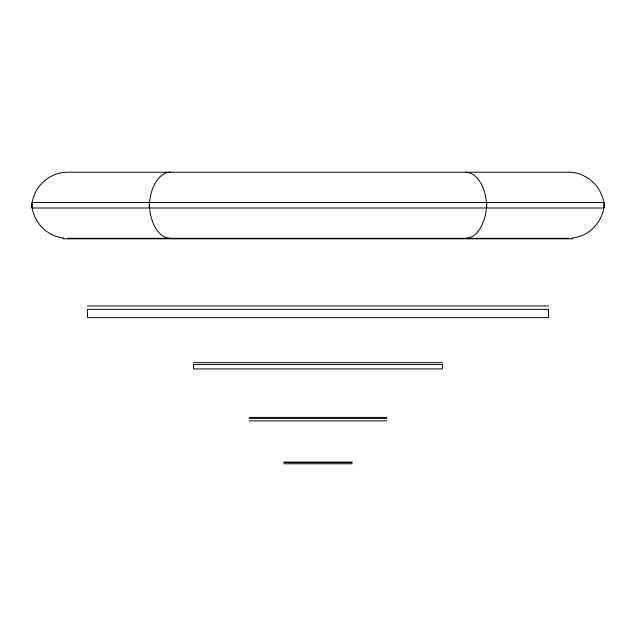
<?xml version="1.0" encoding="UTF-8"?>
<svg xmlns="http://www.w3.org/2000/svg" width="636" height="636" viewBox="0 0 636 636"><rect width="100%" height="100%" fill="white"/><g stroke="black" fill="none" stroke-linecap="round" stroke-linejoin="round"><path stroke-width="0.95" d="M572.106 237.959C589.834 236.64 604.383 220.183 604.2 202.502L31.8 202.502C31.617 220.183 46.166 236.64 63.894 237.959M67.623 238.301L568.377 238.301M63.433 238.818L572.567 238.818M87.442 305.964L548.558 305.964M193.551 362.639L442.449 362.639M249.193 417.407L386.807 417.407M249.193 418.416L386.807 418.416M249.193 420.889L386.807 420.889M283.855 462.07L352.145 462.07M283.855 462.571L352.145 462.571M283.855 463.795L352.145 463.795M486.707 202.502A35.799 21.115 -90 0 1 465.592 238.301M170.408 238.301A35.799 21.115 90 0 1 149.293 202.502M465.592 172.205A35.799 21.115 90 0 1 486.707 208.004M149.293 208.004A35.799 21.115 -90 0 1 170.408 172.205M32.396 201.493L31.8 208.004L604.2 208.004C604.486 188.868 587.513 171.919 568.377 172.205L67.623 172.205C50.832 172.078 35.346 184.965 32.396 201.493M548.558 309.35L87.442 309.35L87.442 317.618L548.558 317.618L548.558 309.35M442.449 364.468L193.551 364.468L193.551 368.936L442.449 368.936L442.449 364.468"/></g></svg>
